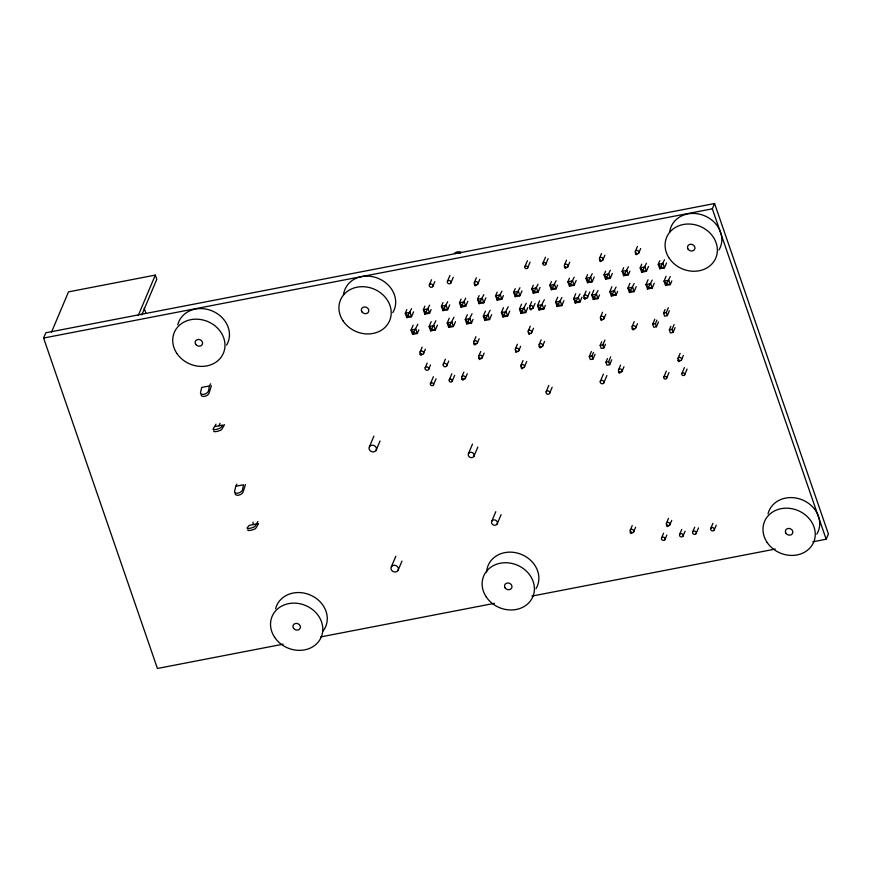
<?xml version="1.0" encoding="UTF-8"?>
<svg xmlns="http://www.w3.org/2000/svg" width="872" height="872" viewBox="0 0 872 872"><rect width="100%" height="100%" fill="white"/><g stroke="black" fill="none" stroke-linecap="round" stroke-linejoin="round"><path stroke-width="1.31" d="M209.52 385.936L208.441 390.918A4.218 2.322 -23.6 0 1 204.451 394.177L203.416 394.373A4.218 2.333 -23 0 1 200.549 392.444L201.705 387.43L209.52 385.936L210.664 383.811M235.756 486.282L234.601 491.296A4.218 2.333 -23 0 0 237.467 493.225L238.503 493.018A4.218 2.322 -23.6 0 0 242.492 489.77L243.571 484.778L235.756 486.282L236.901 484.156M215.221 426.517L223.036 425.024L221.03 427.444A4.218 0.981 -15.1 0 1 216.55 429.318L215.526 429.515A4.218 0.97 -15.6 0 1 213.139 428.97L216.027 424.141M219.112 425.798L219.995 423.236M224.518 424.697L221.717 429.46A4.218 0.981 -15.1 0 1 217.248 431.335L216.212 431.531A4.218 0.97 -15.6 0 1 213.825 430.986M257.087 523.865L249.261 525.358L247.179 527.811A4.218 0.97 -15.6 0 0 249.566 528.367L250.602 528.16A4.218 0.981 -15.1 0 0 255.071 526.285L257.905 521.5M258.57 523.538L255.769 528.301A4.218 0.981 -15.1 0 1 251.3 530.176L250.264 530.383A4.218 0.97 -15.6 0 1 247.877 529.827M283.149 644.179L157.418 668.475L43.6 338.053L45.834 332.766L714.582 203.525L828.4 533.947L826.166 539.234L812.791 541.817M51.437 332.308L68.517 291.869L155.314 275.094L156.786 279.356L141.776 314.901M138.234 315.544L155.314 275.094M406.821 309.593L405.284 313.244L406.788 317.626L411.508 316.71L413.568 311.838M411.54 308.677L406.788 317.626M429.438 284.719L431.542 279.727M413.121 325.158L411.061 330.03L412.576 334.412L417.285 333.496L418.833 329.845M432.752 286.561A1.908 1.646 22.9 0 0 431.008 283.956A1.908 1.646 22.9 0 0 429.525 286.398A1.908 1.646 22.9 0 0 432.752 286.561L434.845 281.623M424.893 306.094L423.356 309.745L424.86 314.127L429.58 313.222L431.117 309.56M417.841 324.242L412.576 334.412M369.434 446.693L373.903 436.109M429.613 305.189L424.86 314.127M376.072 450.399A3.804 3.292 22.9 0 0 372.573 445.178A3.804 3.292 22.9 0 0 369.608 450.061A3.804 3.292 22.9 0 0 376.072 450.399L380.05 440.981M447.51 281.22L449.919 275.498M431.193 321.659L429.133 326.531L430.637 330.913L435.357 330.008L437.417 325.136M420.13 351.852L422.146 347.089M450.824 283.073A1.908 1.646 22.9 0 0 449.08 280.468A1.908 1.646 22.9 0 0 447.598 282.91A1.908 1.646 22.9 0 0 450.824 283.073L453.244 277.351M442.965 302.606L441.417 306.257L442.932 310.639L447.641 309.724L449.701 304.851M435.902 320.754L430.637 330.913M423.454 353.705L425.373 349.149M447.685 301.69L442.932 310.639M425.231 367.657L427.171 363.079M449.265 318.171L447.205 323.043L448.709 327.425L453.429 326.51L455.489 321.637M428.555 369.51A1.908 1.646 22.9 0 0 426.8 366.905A1.908 1.646 22.9 0 0 425.318 369.347A1.908 1.646 22.9 0 0 428.555 369.51L430.485 364.932M461.037 299.107L459.49 302.769L461.005 307.151L465.713 306.236L467.774 301.363M453.974 317.255L448.709 327.425M465.746 298.202L461.005 307.151M436.087 378.764L433.188 385.315A1.744 1.504 22.9 0 1 431.618 385.62L430.866 385.217A1.559 1.341 22.9 0 1 430.387 383.822L433.384 376.715M474.433 282.31L476.352 277.765M443.303 364.169L445.385 359.231M477.758 284.163L479.764 279.389M467.327 314.683L465.277 319.555L466.782 323.926L471.501 323.022L473.038 319.37M446.628 366.022A1.908 1.646 22.9 0 0 444.873 363.406A1.908 1.646 22.9 0 0 443.39 365.858A1.908 1.646 22.9 0 0 446.628 366.022L448.731 361.041M479.11 295.619L477.562 299.27L479.066 303.652L483.786 302.748L485.846 297.864M472.046 313.767L466.782 323.926M483.818 294.703L479.066 303.652M449.298 379.854L451.86 373.783M452.099 381.424A1.613 1.395 22.9 0 0 450.628 379.211A1.613 1.395 22.9 0 0 449.363 381.282A1.613 1.395 22.9 0 0 452.099 381.424L454.672 375.342M485.399 311.184L483.339 316.056L484.854 320.438L489.574 319.523L491.623 314.65M473.921 341.453L475.927 336.69M497.171 292.131L495.634 295.782L497.138 300.164L501.858 299.249L503.395 295.597M461.931 376.682L463.85 372.126M490.118 310.279L484.854 320.438M477.235 343.306L479.153 338.761M501.891 291.215L497.138 300.164M465.245 378.524L467.261 373.761M478.815 356.038L480.734 351.481M391.375 566.789L395.844 556.194M482.129 357.88L484.145 353.116M503.471 307.696L501.411 312.568L502.926 316.95L507.635 316.035L509.695 311.162M515.243 288.632L513.706 292.294L515.21 296.665L519.93 295.761L521.99 290.888M524.911 266.57L527.397 260.695M508.191 306.781L502.926 316.95M398.014 570.484A3.804 3.292 22.9 0 0 394.515 565.263A3.804 3.292 22.9 0 0 391.55 570.157A3.804 3.292 22.9 0 0 398.014 570.484L401.992 561.077M527.571 268.053A1.526 1.319 22.9 0 0 526.165 265.971A1.526 1.319 22.9 0 0 524.988 267.922A1.526 1.319 22.9 0 0 527.571 268.053L530.056 262.178M519.963 287.727L515.21 296.665M521.543 304.197L519.483 309.07L520.998 313.451L525.707 312.547L527.767 307.674M533.315 285.144L531.767 288.796L533.283 293.177L537.991 292.262L540.051 287.389M542.984 263.082L545.469 257.196M526.263 303.293L520.998 313.451M545.643 264.565A1.526 1.319 22.9 0 0 544.237 262.472A1.526 1.319 22.9 0 0 543.049 264.423A1.526 1.319 22.9 0 0 545.643 264.565L548.117 258.679M538.035 284.228L533.283 293.177M529.707 306.334L531.637 301.777M468.537 453.495L472.504 444.077M515.385 348.974L517.401 344.211M533.032 308.176L535.048 303.412M473.845 456.448A3.052 2.638 22.9 0 0 471.043 452.274A3.052 2.638 22.9 0 0 468.678 456.187A3.052 2.638 22.9 0 0 473.845 456.448L477.823 447.042M539.615 300.709L537.555 305.582L539.06 309.963L543.779 309.048L545.327 305.396M518.709 350.827L520.628 346.282M528.269 330.957L530.285 326.193M551.387 281.645L549.84 285.308L551.355 289.689L556.063 288.774L557.611 285.122M544.324 299.794L539.06 309.963M531.593 332.81L533.511 328.253M556.107 280.74L551.355 289.689M521.009 365.303L523.026 360.539M564.5 264.903L566.517 260.139M524.334 367.156L526.732 361.466M567.825 266.756L569.743 262.2M557.688 297.221L555.628 302.094L557.132 306.475L561.851 305.56L563.912 300.687M539.223 344.375L541.141 339.818M569.46 278.157L567.912 281.809L569.427 286.19L574.136 285.286L576.196 280.413M561.884 297.526L557.132 306.475M542.537 346.228L544.553 341.453M574.168 277.242L569.427 286.19M575.749 293.722L573.7 298.595L575.204 302.976L579.924 302.072L581.973 297.188M587.532 274.669L585.984 278.321L587.488 282.702L592.208 281.787L594.268 276.915M579.956 294.028L575.204 302.976M592.241 273.754L587.488 282.702M599.576 258.123L601.495 253.578M584.066 295.826L586.082 291.063M546.199 391.648L548.848 385.37M491.819 521.096L495.797 511.679M602.89 259.976L604.906 255.213M587.39 297.679L589.788 291.989M549.524 393.501A1.908 1.646 22.9 0 0 547.769 390.885A1.908 1.646 22.9 0 0 546.286 393.327A1.908 1.646 22.9 0 0 549.524 393.501L552.161 387.255M593.821 290.234L591.761 295.107L593.276 299.488L597.985 298.573L599.533 294.921M497.127 524.05A3.052 2.638 22.9 0 0 494.337 519.875A3.052 2.638 22.9 0 0 491.961 523.789A3.052 2.638 22.9 0 0 497.127 524.05L501.106 514.644M605.593 271.17L604.056 274.833L605.56 279.204L610.28 278.299L612.34 273.427M598.029 290.54L593.276 299.488M610.313 270.266L605.56 279.204M611.893 286.735L609.833 291.619L611.348 295.99L616.057 295.085L617.605 291.422M600.546 316.983L602.563 312.22M623.665 267.682L622.128 271.334L623.633 275.716L628.352 274.8L629.889 271.148M616.09 287.052L611.348 295.99M603.871 318.836L605.789 314.291M595.053 354.261L593.058 359.002L590.355 359.515L589.298 356.485L591.39 351.536M628.385 266.767L623.633 275.716M635.426 251.191L637.443 246.427M593.058 359.002L592.001 355.961L593.505 352.397M638.751 253.044L640.669 248.498M605.441 344.287L603.914 347.906L601.211 348.429L600.165 345.388L601.691 341.77M603.914 347.906L602.868 344.865L604.906 340.036M629.966 283.247L627.905 288.12L629.41 292.502L634.129 291.586L636.189 286.714M641.738 264.194L640.19 267.846L641.705 272.228L646.414 271.312L648.474 266.44M634.162 283.553L629.41 292.502M646.457 263.279L641.705 272.228M611.73 359.863L609.692 364.692L606.988 365.215L605.942 362.174L607.468 358.555M600.252 381.555L603.413 374.077M609.692 364.692L608.645 361.651L610.683 356.822M603.729 383.026A1.908 1.646 22.9 0 0 601.996 380.41A1.908 1.646 22.9 0 0 600.492 382.841A1.908 1.646 22.9 0 0 603.729 383.026L606.912 375.494M648.038 279.759L645.978 284.632L647.482 289.014L652.202 288.098L654.262 283.226M632.2 326.401L634.217 321.637M659.81 260.695L658.262 264.347L659.777 268.729L664.486 267.824L666.546 262.952M652.234 280.065L647.482 289.014M635.524 328.253L637.443 323.708M664.519 259.791L659.777 268.729M618.63 369.684L620.559 365.139M621.954 371.537L623.971 366.774M666.11 276.261L664.05 281.133L665.554 285.515L670.274 284.61L671.811 280.948M670.306 276.566L665.554 285.515M658.458 321.986L656.453 326.728L653.749 327.251L652.703 324.21L654.785 319.261M656.453 326.728L655.406 323.686L656.91 320.133M669.347 310.813L667.309 315.631L664.606 316.155L663.559 313.113L665.085 309.505M667.309 315.631L666.263 312.601L668.301 307.772M826.166 539.234L712.337 208.822L714.582 203.525M675.124 327.6L673.097 332.417L670.383 332.94L669.336 329.899L670.873 326.292M673.097 332.417L672.039 329.376L674.078 324.558M663.854 376.966L666.339 371.08M666.513 378.437A1.526 1.319 22.9 0 0 665.118 376.355A1.526 1.319 22.9 0 0 663.93 378.306A1.526 1.319 22.9 0 0 666.513 378.437L668.998 372.562M678.111 358.13L680.127 353.367M681.435 359.983L683.354 355.427M681.926 373.467L684.411 367.581M684.585 374.949A1.526 1.319 22.9 0 0 683.179 372.856A1.526 1.319 22.9 0 0 682.002 374.818A1.526 1.319 22.9 0 0 684.585 374.949L687.071 369.063M630.293 530.111L632.211 525.565M633.617 531.964L635.623 527.2M666.491 523.124L668.497 518.35M661.608 537.817L663.538 533.239M669.805 524.966L671.734 520.421M664.922 539.67A1.908 1.646 22.9 0 0 663.178 537.065A1.908 1.646 22.9 0 0 661.695 539.506A1.908 1.646 22.9 0 0 664.922 539.67L666.862 535.092M679.669 534.329L681.762 529.391M682.994 536.182A1.908 1.646 22.9 0 0 681.239 533.566A1.908 1.646 22.9 0 0 679.768 536.018A1.908 1.646 22.9 0 0 682.994 536.182L685.098 531.19M692.76 531.8L694.701 527.222M696.085 533.653A1.908 1.646 22.9 0 0 694.33 531.037A1.908 1.646 22.9 0 0 692.848 533.479A1.908 1.646 22.9 0 0 696.085 533.653L698.505 527.92M710.833 528.301L712.914 523.364M714.157 530.154A1.908 1.646 22.9 0 0 712.402 527.549A1.908 1.646 22.9 0 0 710.92 529.991A1.908 1.646 22.9 0 0 714.157 530.154L716.261 525.173M430.387 383.822L430.79 383.19A1.744 1.504 22.9 0 1 432.359 382.895L433.112 383.288A1.559 1.341 22.9 0 1 433.591 384.694M211.373 385.762L209.138 392.934A4.218 2.322 -23.6 0 1 205.149 396.193L204.113 396.389A4.218 2.333 -23 0 1 201.247 394.46M245.424 484.603L243.19 491.786A4.218 2.322 -23.6 0 1 239.19 495.034L238.154 495.242A4.218 2.333 -23 0 1 235.298 493.312M515.799 350.915C514.306 353.923 519.505 351.165 515.799 350.915A1.908 1.646 22.9 0 1 515.908 348.473A1.908 1.646 22.9 0 1 518.698 349.28A1.908 1.646 22.9 0 1 517.619 351.558M43.6 338.053L712.337 208.822M663.559 313.113L666.263 312.601M652.703 324.21L655.406 323.686M669.336 329.899L672.039 329.376M600.165 345.388L602.868 344.865M589.298 356.485L592.001 355.961M605.942 362.174L608.645 361.651M320.591 636.942L494.468 603.337M531.92 596.099L775.339 549.055M531.517 308.852C528.726 306.388 530.427 312.023 531.517 308.852A1.908 1.646 22.9 0 0 533.195 307.053A1.908 1.646 22.9 0 0 530.645 305.636A1.908 1.646 22.9 0 0 529.805 308.012M530.078 333.475C527.288 331.011 528.988 336.657 530.078 333.475A1.908 1.646 22.9 0 0 531.713 331.534A1.908 1.646 22.9 0 0 528.923 330.368A1.908 1.646 22.9 0 0 528.672 333.006M522.818 367.821C520.028 365.357 521.729 371.003 522.818 367.821A1.908 1.646 22.9 0 0 524.497 366.022A1.908 1.646 22.9 0 0 521.947 364.605A1.908 1.646 22.9 0 0 521.096 366.981M144.185 308.328L145.929 313.386M252.978 522.143L253.163 524.639M636.233 253.534A1.908 1.646 22.9 0 1 635.819 250.765A1.908 1.646 22.9 0 1 638.816 251.637A1.908 1.646 22.9 0 1 637.181 253.806M600.383 260.466A1.908 1.646 22.9 0 1 599.969 257.698A1.908 1.646 22.9 0 1 602.955 258.559A1.908 1.646 22.9 0 1 601.32 260.739M564.587 266.592A1.908 1.646 22.9 0 1 565.754 264.151A1.908 1.646 22.9 0 1 568.01 266.211A1.908 1.646 22.9 0 1 565.307 267.235M474.837 284.359A1.908 1.646 22.9 0 1 475.229 281.667A1.908 1.646 22.9 0 1 477.943 283.182A1.908 1.646 22.9 0 1 475.698 284.839M666.579 524.802A1.908 1.646 22.9 0 1 667.734 522.372A1.908 1.646 22.9 0 1 670.001 524.432A1.908 1.646 22.9 0 1 667.298 525.456M630.696 532.16A1.908 1.646 22.9 0 1 631.088 529.468A1.908 1.646 22.9 0 1 633.802 530.983A1.908 1.646 22.9 0 1 631.557 532.639M618.717 371.374A1.908 1.646 22.9 0 1 619.567 368.998A1.908 1.646 22.9 0 1 622.118 370.415A1.908 1.646 22.9 0 1 620.384 372.3M678.917 360.463A1.908 1.646 22.9 0 1 678.503 357.705A1.908 1.646 22.9 0 1 681.501 358.566A1.908 1.646 22.9 0 1 679.866 360.736M539.31 346.053A1.908 1.646 22.9 0 1 540.16 343.677A1.908 1.646 22.9 0 1 542.7 345.094A1.908 1.646 22.9 0 1 540.967 346.98M632.614 328.45A1.908 1.646 22.9 0 1 632.723 325.888A1.908 1.646 22.9 0 1 635.514 326.706A1.908 1.646 22.9 0 1 634.434 328.984M601.353 319.326A1.908 1.646 22.9 0 1 600.83 316.656A1.908 1.646 22.9 0 1 603.784 317.146A1.908 1.646 22.9 0 1 602.781 319.566M479.219 358.087A1.908 1.646 22.9 0 1 479.328 355.525A1.908 1.646 22.9 0 1 482.129 356.332A1.908 1.646 22.9 0 1 481.039 358.61M474.008 343.143A1.908 1.646 22.9 0 1 475.011 340.734A1.908 1.646 22.9 0 1 477.442 342.478A1.908 1.646 22.9 0 1 475.186 343.982M420.936 354.185A1.908 1.646 22.9 0 1 420.413 351.514A1.908 1.646 22.9 0 1 423.367 352.016A1.908 1.646 22.9 0 1 422.364 354.424M343.546 294.714A26.661 23.043 22.9 0 1 377.075 277.939A26.661 23.043 22.9 0 1 392.782 312.677M275.596 608.765A26.661 23.043 22.9 0 1 311.25 595.445A26.661 23.043 22.9 0 1 323 631.11M455.315 253.567A6.856 5.93 22.9 0 1 460.372 253.229M454.454 253.316A6.856 5.93 22.9 0 1 460.863 252.073M584.872 298.159A1.908 1.646 22.9 0 1 584.578 295.314A1.908 1.646 22.9 0 1 587.543 296.556A1.908 1.646 22.9 0 1 585.33 298.355M486.631 571.967A26.661 23.043 22.9 0 1 519.614 553.742A26.661 23.043 22.9 0 1 535.975 588.72M462.738 379.015A1.908 1.646 22.9 0 1 462.324 376.246A1.908 1.646 22.9 0 1 465.31 377.118A1.908 1.646 22.9 0 1 463.675 379.287M177.768 324.809A26.661 23.043 22.9 0 1 212.158 310.923A26.661 23.043 22.9 0 1 226.556 345.159M768.036 513.804A26.661 23.043 22.9 0 1 802.425 499.928A26.661 23.043 22.9 0 1 816.824 534.155M669.718 232.028A26.661 23.043 22.9 0 1 703.235 215.264A26.661 23.043 22.9 0 1 718.942 250.002M420.13 354.283C421.405 357.596 422.833 352.125 420.13 354.283M461.931 379.102C463.206 382.416 464.623 376.944 461.931 379.102M474.433 284.73C475.709 288.054 477.137 282.572 474.433 284.73M473.921 343.884C475.196 347.198 476.613 341.726 473.921 343.884M478.815 358.457C480.091 361.771 481.508 356.299 478.815 358.457M539.223 346.794C540.498 350.119 541.926 344.636 539.223 346.794M564.5 267.333C565.775 270.647 567.203 265.175 564.5 267.333M584.066 298.246C585.341 301.57 586.769 296.088 584.066 298.246M599.576 260.554C600.852 263.867 602.279 258.395 599.576 260.554M600.557 319.414C601.833 322.727 603.25 317.255 600.557 319.414M618.63 372.115C619.905 375.429 621.333 369.957 618.63 372.115M635.437 253.621C636.702 256.935 638.13 251.463 635.437 253.621M632.211 328.831C633.486 332.145 634.903 326.673 632.211 328.831M630.293 532.541C631.568 535.855 632.996 530.383 630.293 532.541M678.122 360.55C679.386 363.875 680.814 358.392 678.122 360.55M666.491 525.543C667.767 528.857 669.195 523.385 666.491 525.543M409.993 312.329L405.284 313.244L407.954 316.056L411.508 316.71L409.993 312.329M428.065 308.841L423.356 309.745L426.027 312.568L429.58 313.222L428.065 308.841M446.137 305.342L441.417 306.257L444.099 309.07L447.641 309.724L446.137 305.342M464.209 301.854L459.49 302.769L462.171 305.582L465.713 306.236L464.209 301.854M482.281 298.366L477.562 299.27L480.243 302.094L483.786 302.748L482.281 298.366M500.343 294.867L495.634 295.782L498.304 298.595L501.858 299.249L500.343 294.867M518.415 291.379L513.706 292.294L516.377 295.107L519.93 295.761L518.415 291.379M536.487 287.891L531.767 288.796L534.449 291.619L537.991 292.262L536.487 287.891M554.559 284.392L549.84 285.308L552.521 288.12L556.063 288.774L554.559 284.392M572.632 280.904L567.912 281.809L570.593 284.632L574.136 285.286L572.632 280.904M590.704 277.405L585.984 278.321L588.665 281.133L592.208 281.787L590.704 277.405M608.765 273.917L604.056 274.833L606.727 277.645L610.28 278.299L608.765 273.917M626.837 270.429L622.128 271.334L624.799 274.157L628.352 274.8L626.837 270.429M644.909 266.93L640.19 267.846L642.871 270.658L646.414 271.312L644.909 266.93M662.982 263.442L658.262 264.347L660.943 267.17L664.486 267.824L662.982 263.442M415.781 329.115L411.061 330.03L413.742 332.842L417.285 333.496L415.781 329.115M433.853 325.627L429.133 326.531L431.814 329.354L435.357 330.008L433.853 325.627M451.914 322.128L447.205 323.043L449.876 325.856L453.429 326.51L451.914 322.128M469.986 318.64L465.277 319.555L467.948 322.368L471.501 323.022L469.986 318.64M488.058 315.152L483.339 316.056L486.02 318.88L489.574 319.523L488.058 315.152M506.131 311.653L501.411 312.568L504.092 315.381L507.635 316.035L506.131 311.653M524.203 308.165L519.483 309.07L522.165 311.893L525.707 312.547L524.203 308.165M542.275 304.666L537.555 305.582L540.237 308.405L543.779 309.048L542.275 304.666M560.336 301.178L555.628 302.094L558.298 304.906L561.851 305.56L560.336 301.178M578.409 297.69L573.7 298.595L576.37 301.418L579.924 302.072L578.409 297.69M596.481 294.191L591.761 295.107L594.442 297.919L597.985 298.573L596.481 294.191M614.553 290.703L609.833 291.619L612.515 294.431L616.057 295.085L614.553 290.703M632.625 287.215L627.905 288.12L630.587 290.943L634.129 291.586L632.625 287.215M650.686 283.716L645.978 284.632L648.648 287.444L652.202 288.098L650.686 283.716M668.759 280.228L664.05 281.133L666.72 283.956L670.274 284.61L668.759 280.228M343.078 320.951A26.661 23.043 22.9 0 0 388.313 323.272A26.661 23.043 22.9 0 0 363.82 286.725A26.661 23.043 22.9 0 0 343.078 320.951M361.924 311.838A3.804 3.292 22.9 0 0 368.387 312.165A3.804 3.292 22.9 0 0 364.888 306.944A3.804 3.292 22.9 0 0 361.924 311.838M274.68 637.388A26.661 23.043 22.9 0 0 319.904 639.699A26.661 23.043 22.9 0 0 295.412 603.162A26.661 23.043 22.9 0 0 274.68 637.388M293.526 628.265A3.804 3.292 22.9 0 0 299.99 628.603A3.804 3.292 22.9 0 0 296.491 623.382A3.804 3.292 22.9 0 0 293.526 628.265M486.271 596.982A26.661 23.043 22.9 0 0 531.506 599.304A26.661 23.043 22.9 0 0 507.014 562.767A26.661 23.043 22.9 0 0 486.271 596.982M505.117 587.87A3.804 3.292 22.9 0 0 511.581 588.208A3.804 3.292 22.9 0 0 508.082 582.987A3.804 3.292 22.9 0 0 505.117 587.87M176.863 353.422A26.661 23.043 22.9 0 0 222.088 355.743A26.661 23.043 22.9 0 0 197.595 319.207A26.661 23.043 22.9 0 0 176.863 353.422M195.71 344.309A3.804 3.292 22.9 0 0 202.173 344.636A3.804 3.292 22.9 0 0 198.674 339.426A3.804 3.292 22.9 0 0 195.71 344.309M767.12 542.428A26.661 23.043 22.9 0 0 812.355 544.749A26.661 23.043 22.9 0 0 787.863 508.213A26.661 23.043 22.9 0 0 767.12 542.428M785.977 533.315A3.804 3.292 22.9 0 0 792.43 533.642A3.804 3.292 22.9 0 0 788.931 528.421A3.804 3.292 22.9 0 0 785.977 533.315M669.238 258.265A26.661 23.043 22.9 0 0 714.473 260.586A26.661 23.043 22.9 0 0 689.981 224.05A26.661 23.043 22.9 0 0 669.238 258.265M688.084 249.152A3.804 3.292 22.9 0 0 694.548 249.49A3.804 3.292 22.9 0 0 691.049 244.269A3.804 3.292 22.9 0 0 688.084 249.152"/></g></svg>
